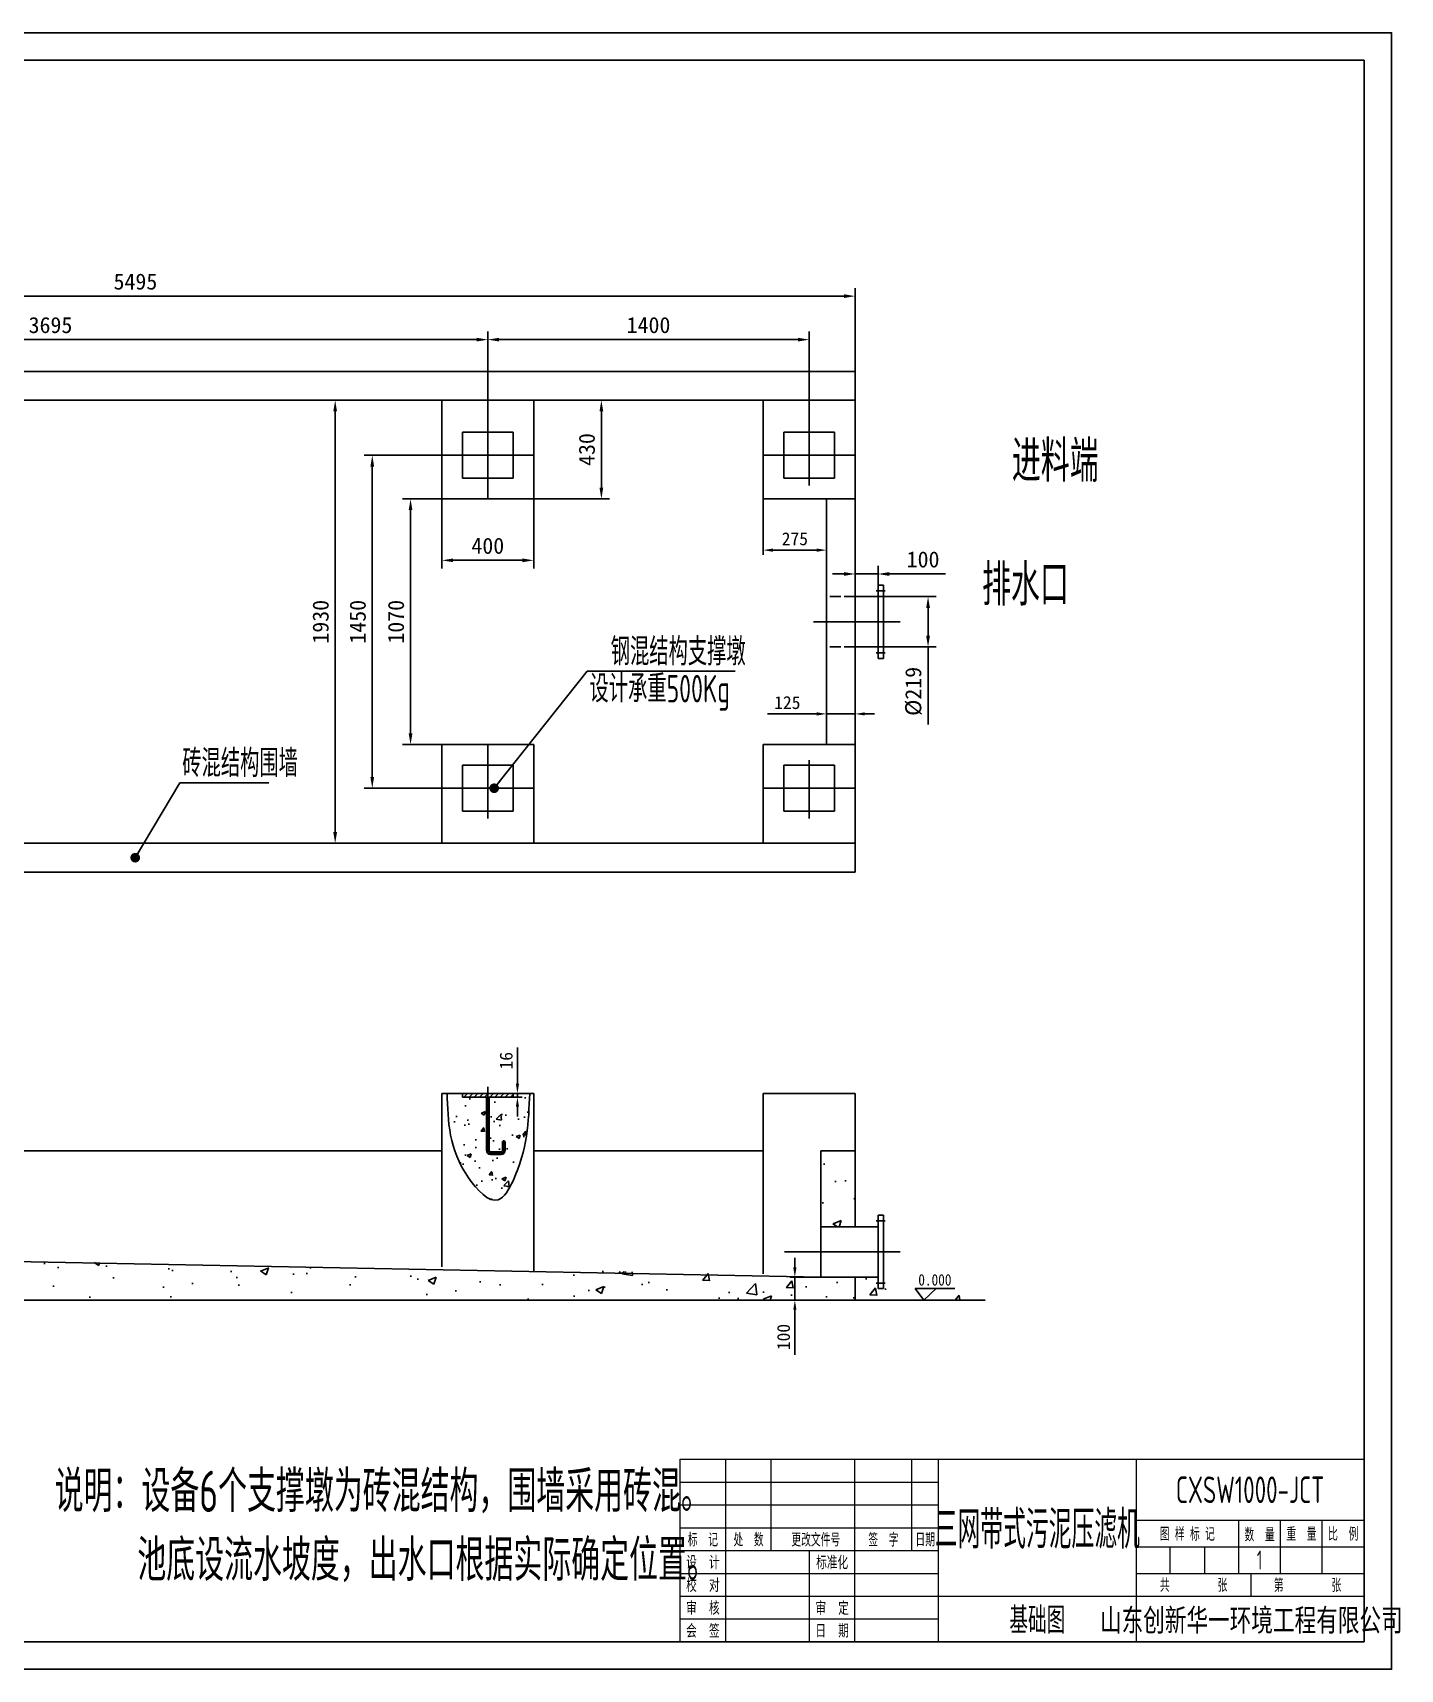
# Model space of a CAD drawing. Header units: millimetres. Extents: x 244582 to 493453, y 23908 to 57380.
# Drawn here: x 258507 to 264464, y 23908 to 31036 of the extents above; entities that cross this region are included whole.
import ezdxf
from ezdxf.enums import TextEntityAlignment as Align
from ezdxf.lldxf.tags import DXFTag

# ---------------------------------------------------------------- set-up
doc = ezdxf.new("R2010")
doc.units = ezdxf.units.MM
doc.linetypes.add('GEN3', pattern=[6.25, 4.75, -1.5])
for name, color, linetype in [('3', 6, 'GEN3'), ('3中心线层', 1, 'CENTER'), ('4', 3, 'Continuous'), ('6', 2, 'Continuous'), ('8', 1, 'Continuous'), ('RAHM2', 1, 'Continuous'), ('RAHM3', 2, 'Continuous'), ('RAHM5', 7, 'Continuous'), ('TILE1', 5, 'Continuous')]:
    doc.layers.add(name, color=color, linetype=linetype)
doc.styles.add('66', font='仿宋_GB2312', dxfattribs={"width": 0.85})
doc.styles.add('HZ', font='geniso', dxfattribs={"width": 0.7, "bigfont": 'hztxt'})
doc.styles.add('ROMANC', font='romanc', dxfattribs={"height": 4})
tags = doc.linetypes.add('CENTER', pattern=[2, 1.25, -0.25, 0.25, -0.25]).pattern_tags.tags
tags[10:11] = [DXFTag(74, 4), DXFTag(75, 0), DXFTag(340, '0'), DXFTag(46, 1.0), DXFTag(50, 0.0), DXFTag(44, 0.0), DXFTag(45, 0.0)]
tags[8:9] = [DXFTag(74, 4), DXFTag(75, 0), DXFTag(340, '0'), DXFTag(46, 1.0), DXFTag(50, 0.0), DXFTag(44, 0.0), DXFTag(45, 0.0)]
tags[6:7] = [DXFTag(74, 4), DXFTag(75, 0), DXFTag(340, '0'), DXFTag(46, 1.0), DXFTag(50, 0.0), DXFTag(44, 0.0), DXFTag(45, 0.0)]
tags[4:5] = [DXFTag(74, 4), DXFTag(75, 0), DXFTag(340, '0'), DXFTag(46, 1.0), DXFTag(50, 0.0), DXFTag(44, 0.0), DXFTag(45, 0.0)]
doc.dimstyles.new('GEN-ISO', dxfattribs={"dimscale": 7, "dimtxt": 8, "dimasz": 6, "dimexe": 3, "dimexo": 0, "dimgap": 3, "dimtad": 1, "dimdsep": 46, "dimtxsty": 'Standard', "dimcen": 0, "dimclrd": 256, "dimclre": 256, "dimclrt": 2, "dimadec": 0, "dimazin": 0, "dimtp": 0.1, "dimtm": 0.1, "dimtfac": 0.71, "dimtmove": 0, "dimatfit": 3, "dimfxl": 1, "dimtfill": 1, "dimtolj": 1, "dimtzin": 0, "dimarcsym": 0})
doc.dimstyles.new('GEN-ISO$7', dxfattribs={"dimscale": 7, "dimtxt": 8, "dimasz": 6, "dimexe": 3, "dimexo": 0, "dimgap": 3, "dimtad": 1, "dimdsep": 46, "dimtxsty": 'Standard', "dimcen": 0, "dimclrd": 256, "dimclre": 256, "dimclrt": 2, "dimadec": 0, "dimazin": 0, "dimtp": 0.1, "dimtm": 0.1, "dimtfac": 0.71, "dimtmove": 0, "dimatfit": 3, "dimldrblk": 'DOT', "dimfxl": 1, "dimtfill": 1, "dimtolj": 1, "dimtzin": 0, "dimarcsym": 0})

# ---------------------------------------------------------------- blocks, each defined once
blk = doc.blocks.new('GB-A3')
for p, q in [((85, 280), (85, 292)), ((25, 280), (85, 280)), ((25, 5), (0, 5))]:
    blk.add_line(p, q)
blk.add_lwpolyline([(25, 5), (25, 292), (415, 292), (415, 5)], close=True)
at = {"layer": 'RAHM2'}
for p, q in [((25, 286), (0, 286)), ((25, 274), (0, 274)), ((25, 166.5), (0, 166.5)), ((25, 154.5), (0, 154.5)), ((25, 142.5), (0, 142.5)), ((25, 130.5), (0, 130.5)), ((25, 53), (0, 53)), ((25, 41), (0, 41)), ((25, 29), (0, 29)), ((25, 17), (0, 17)), ((25, 11), (0, 11))]:
    blk.add_line(p, q, dxfattribs=at)
at = {"layer": 'RAHM3'}
for p, q in [((25, 292), (0, 292)), ((25, 280), (0, 280)), ((25, 268), (0, 268)), ((25, 172.5), (0, 172.5)), ((25, 160.5), (0, 160.5)), ((25, 148.5), (0, 148.5)), ((25, 136.5), (0, 136.5)), ((25, 124.5), (0, 124.5)), ((25, 59), (0, 59)), ((25, 47), (0, 47)), ((25, 35), (0, 35)), ((25, 23), (0, 23))]:
    blk.add_line(p, q, dxfattribs=at)
at = {"layer": 'TILE1'}
blk.add_line((0, 0), (0, 297), dxfattribs=at)
blk.add_lwpolyline([(0, 297), (420, 297), (420, 0), (0, 0)], dxfattribs=at)
at = {"layer": 'RAHM2', "style": 'HZ', "width": 0.7}
for s, p in [('软盘号', (12.5, 287)), ('会    签', (12.5, 173.5)), ('描    图', (12.5, 54)), ('描    校', (12.5, 42)), ('旧底图登记号', (12.5, 30)), ('底图登记号', (12.5, 18))]:
    blk.add_text(s, height=4, dxfattribs=at).set_placement(p, align=Align.CENTER)
at = {"layer": 'RAHM2', "style": 'ROMANC'}
blk.add_text('CAD', height=4, dxfattribs=at).set_placement((12.5, 275), align=Align.CENTER)
at = {"layer": 'RAHM5', "style": 'HZ', "width": 0.7}
blk.add_attdef('GEN-TITLE-NR{8.15}', text='', height=7, rotation=180, dxfattribs=at).set_placement((54.84, 285.73), align=Align.MIDDLE)
blk = doc.blocks.new('22222222222222')
at = {"lineweight": 18}
for p, q in [((137777, 5471), (137777, 6745)), ((137777, 6745), (142555, 6745)), ((138096, 6108), (138096, 6745)), ((138414, 6108), (138414, 6745)), ((138998, 6108), (138998, 6745)), ((139396, 6108), (139396, 6745)), ((139582, 5471), (139582, 6745)), ((140962, 6745), (140962, 5471)), ((142555, 6745), (142555, 5471)), ((137777, 6108), (139582, 6108)), ((138096, 5471), (138096, 6108)), ((138680, 5471), (138680, 6108)), ((138998, 5471), (138998, 6108)), ((137777, 5471), (142555, 5471))]:
    blk.add_line(p, q, dxfattribs=at)
at = {"layer": 'RAHM2', "lineweight": 18}
for p, q in [((137777, 6585), (139582, 6585)), ((137777, 6426), (139582, 6426)), ((140962, 6320), (142555, 6320)), ((141679, 5948), (141679, 6320)), ((141971, 5948), (141971, 6320)), ((142263, 5948), (142263, 6320)), ((137777, 6267), (139582, 6267)), ((140963, 6134), (142555, 6134)), ((141201, 5948), (141201, 6134)), ((141440, 6134), (141440, 5948)), ((141971, 5949), (141971, 6134)), ((137777, 5948), (139582, 5948)), ((140962, 5948), (142555, 5948)), ((141766, 5791), (141766, 5948)), ((137777, 5789), (140962, 5789)), ((140962, 5789), (142555, 5789)), ((137777, 5630), (139582, 5630))]:
    blk.add_line(p, q, dxfattribs=at)
at = {"layer": 'RAHM2', "lineweight": 18, "style": 'HZ'}
for s, width, p in [('标  记', 0.7, (137936, 6187)), ('处  数', 0.7, (138255, 6187)), (' 更改文件号', 0.7, (138706, 6187)), ('签  字', 0.7, (139197, 6187)), ('日期', 0.7, (139489, 6187)), ('图 样 标 记', 0.7, (141320, 6227)), ('数  量', 0.7, (141825, 6222)), ('重  量', 0.7, (142117, 6227)), ('比  例', 0.7, (142409, 6227)), ('设  计', 0.8, (137936, 6028)), ('标准化', 0.8, (138839, 6028)), ('校  对', 0.8, (137936, 5869)), ('共         张', 0.7, (141364, 5869)), ('第         张', 0.7, (142160, 5869)), ('审  核', 0.8, (137936, 5710)), ('审  定', 0.8, (138839, 5709)), ('会  签', 0.8, (137936, 5550)), ('日  期', 0.8, (138839, 5550))]:
    blk.add_text(s, height=92.9, dxfattribs=dict(at, width=width)).set_placement(p, align=Align.MIDDLE)
at = {"layer": 'RAHM2', "color": 2, "lineweight": 18, "style": 'HZ'}
for tag, width, p in [('SL{3.6}', 0.65, (141825, 6041)), ('GEN-TITLE-SCA{3.6}', 0.8, (142409, 6041)), ('WEIGHT{3.6}', 0.65, (142117, 6041)), ('GJZ{2}', 0.65, (141366, 5858)), ('DJZ{2}', 0.65, (142163, 5858))]:
    blk.add_attdef(tag, text='', height=133, dxfattribs=dict(at, width=width)).set_placement(p, align=Align.MIDDLE)
at = {"layer": 'RAHM5', "color": 7, "lineweight": 18, "style": 'HZ', "width": 0.85}
blk.add_text('山东创新华一环境工程有限公司', height=177.73, dxfattribs=at).set_placement((141767, 5625), align=Align.MIDDLE)
at = {"layer": 'RAHM5', "lineweight": 18, "style": 'HZ', "width": 0.7}
for tag, height, p in [('GEN-TITLE-NR{7.2}', 186, (141758, 6532)), ('GEN-TITLE-DES1{5}', 265, (140272, 6267)), ('GEN-TITLE-MAT1{6}', 186, (140272, 5630))]:
    blk.add_attdef(tag, text='', height=height, dxfattribs=at).set_placement(p, align=Align.MIDDLE)
blk = doc.blocks.new('*D1518')
at = {"layer": '4', "lineweight": -2}
for p, q in [((260489.8, 29317.6), (260489.8, 29734.3)), ((261889.8, 29293.7), (261889.8, 29734.3)), ((260538.8, 29699.3), (261840.8, 29699.3))]:
    blk.add_line(p, q, dxfattribs=at)
at = {"layer": '4'}
for points in [[(260538.8, 29707.5), (260538.8, 29691.2), (260489.8, 29699.3)], [(261840.8, 29707.5), (261840.8, 29691.2), (261889.8, 29699.3)]]:
    blk.add_solid(points, dxfattribs=at)
at = {"layer": 'Defpoints', "color": 0}
for p in [(261889.8, 29699.3), (260489.8, 29317.6), (261889.8, 29293.7)]:
    blk.add_point(p, dxfattribs=at)
at = {"layer": '4', "color": 2, "insert": (261189.8, 29762.3), "char_height": 70, "attachment_point": 5, "bg_fill": 3, "box_fill_scale": 1.1, "bg_fill_color": 256, "bg_fill_true_color": 13158600, "bg_fill_transparency": 0}
blk.add_mtext('\\A1;1400', dxfattribs=at)
blk = doc.blocks.new('*D1519')
at = {"layer": '4', "lineweight": -2}
for p, q in [((256594.8, 29560.6), (256594.8, 29923.7)), ((262040.8, 29888.7), (256643.8, 29888.7)), ((262089.8, 29560.6), (262089.8, 29923.7))]:
    blk.add_line(p, q, dxfattribs=at)
at = {"layer": '4'}
for points in [[(256643.8, 29896.8), (256643.8, 29880.5), (256594.8, 29888.7)], [(262040.8, 29896.8), (262040.8, 29880.5), (262089.8, 29888.7)]]:
    blk.add_solid(points, dxfattribs=at)
at = {"layer": 'Defpoints', "color": 0}
for p in [(256594.8, 29888.7), (256594.8, 29560.6), (262089.8, 29560.6)]:
    blk.add_point(p, dxfattribs=at)
at = {"layer": '4', "color": 2, "insert": (258954.8, 29951.7), "char_height": 70, "attachment_point": 5, "bg_fill": 3, "box_fill_scale": 1.1, "bg_fill_color": 256, "bg_fill_true_color": 13158600, "bg_fill_transparency": 3341752}
blk.add_mtext('\\A1;5495', dxfattribs=at)
blk = doc.blocks.new('*D1522')
at = {"layer": '4', "lineweight": -2}
for p, q in [((256794.8, 29317.6), (256794.8, 29734.3)), ((260489.8, 29399.1), (260489.8, 29734.3)), ((256843.8, 29699.3), (260440.8, 29699.3))]:
    blk.add_line(p, q, dxfattribs=at)
at = {"layer": '4'}
for points in [[(256843.8, 29707.5), (256843.8, 29691.2), (256794.8, 29699.3)], [(260440.8, 29707.5), (260440.8, 29691.2), (260489.8, 29699.3)]]:
    blk.add_solid(points, dxfattribs=at)
at = {"layer": 'Defpoints', "color": 0}
for p in [(260489.8, 29699.3), (260489.8, 29399.1), (256794.8, 29317.6)]:
    blk.add_point(p, dxfattribs=at)
at = {"layer": '4', "color": 2, "insert": (258584.8, 29762.3), "char_height": 70, "attachment_point": 5, "bg_fill": 3, "box_fill_scale": 1.1, "bg_fill_color": 256, "bg_fill_true_color": 13158600, "bg_fill_transparency": 3339172}
blk.add_mtext('\\A1;3695', dxfattribs=at)
blk = doc.blocks.new('*D1523')
at = {"layer": '4', "lineweight": -2}
for p, q in [((262189.8, 28580.1), (262442.5, 28580.1)), ((262407.5, 28531.1), (262407.5, 28410.1)), ((262189.8, 28361.1), (262442.5, 28361.1)), ((262407.5, 28361.1), (262407.5, 28022.7))]:
    blk.add_line(p, q, dxfattribs=at)
at = {"layer": '4'}
for points in [[(262399.3, 28531.1), (262415.7, 28531.1), (262407.5, 28580.1)], [(262399.3, 28410.1), (262415.7, 28410.1), (262407.5, 28361.1)]]:
    blk.add_solid(points, dxfattribs=at)
at = {"layer": 'Defpoints', "color": 0}
for p in [(262189.8, 28580.1), (262189.8, 28361.1), (262407.5, 28361.1)]:
    blk.add_point(p, dxfattribs=at)
at = {"layer": '4', "color": 2, "insert": (262344.5, 28167.4), "char_height": 70, "attachment_point": 5, "rotation": 90, "bg_fill": 3, "box_fill_scale": 1.1, "bg_fill_color": 256, "bg_fill_true_color": 13158600, "bg_fill_transparency": 2563336}
blk.add_mtext('\\A1;%%C219', dxfattribs=at)
blk = doc.blocks.new('*D1524')
at = {"layer": '4', "lineweight": -2}
for p, q in [((262040.8, 28678.6), (261991.8, 28678.6)), ((262089.8, 28564.4), (262089.8, 28713.6)), ((262089.8, 28678.6), (262189.8, 28678.6)), ((262189.8, 28564.4), (262189.8, 28713.6)), ((262238.8, 28678.6), (262483.8, 28678.6))]:
    blk.add_line(p, q, dxfattribs=at)
at = {"layer": '4'}
for points in [[(262040.8, 28686.8), (262040.8, 28670.4), (262089.8, 28678.6)], [(262238.8, 28686.8), (262238.8, 28670.4), (262189.8, 28678.6)]]:
    blk.add_solid(points, dxfattribs=at)
at = {"layer": 'Defpoints', "color": 0}
for p in [(262189.8, 28678.6), (262089.8, 28564.4), (262189.8, 28564.4)]:
    blk.add_point(p, dxfattribs=at)
at = {"layer": '4', "color": 2, "insert": (262385.8, 28741.6), "char_height": 70, "attachment_point": 5, "bg_fill": 3, "box_fill_scale": 1.1, "bg_fill_color": 256, "bg_fill_true_color": 13158600, "bg_fill_transparency": 2563336}
blk.add_mtext('\\A1;100', dxfattribs=at)
blk = doc.blocks.new('*D1529')
at = {"layer": '4', "lineweight": -2}
for p, q in [((260618.8, 26458.4), (260618.8, 26617.1)), ((260589.1, 26416.4), (260639.8, 26416.4)), ((260589.1, 26400.4), (260639.8, 26400.4)), ((260618.8, 26400.4), (260618.8, 26416.4)), ((260618.8, 26358.4), (260618.8, 26316.4))]:
    blk.add_line(p, q, dxfattribs=at)
at = {"layer": '4'}
for points in [[(260611.8, 26458.4), (260625.8, 26458.4), (260618.8, 26416.4)], [(260611.8, 26358.4), (260625.8, 26358.4), (260618.8, 26400.4)]]:
    blk.add_solid(points, dxfattribs=at)
at = {"layer": 'Defpoints', "color": 0}
for p in [(260589.1, 26416.4), (260589.1, 26400.4), (260618.8, 26416.4)]:
    blk.add_point(p, dxfattribs=at)
at = {"layer": '4', "color": 2, "insert": (260569.8, 26558.8), "char_height": 56, "attachment_point": 5, "rotation": 90, "bg_fill": 3, "box_fill_scale": 1.1, "bg_fill_color": 256, "bg_fill_true_color": 13158600, "bg_fill_transparency": 0}
blk.add_mtext('\\A1;16', dxfattribs=at)
blk = doc.blocks.new('*D1520')
at = {"layer": '4', "lineweight": -2}
for p, q in [((261827.3, 25658.4), (261827.3, 25700.4)), ((261939.8, 25616.4), (261806.3, 25616.4)), ((261827.3, 25616.4), (261827.3, 25516.4)), ((261869.4, 25516.4), (261806.3, 25516.4)), ((261827.3, 25474.4), (261827.3, 25278.4))]:
    blk.add_line(p, q, dxfattribs=at)
at = {"layer": '4'}
for points in [[(261820.3, 25658.4), (261834.3, 25658.4), (261827.3, 25616.4)], [(261820.3, 25474.4), (261834.3, 25474.4), (261827.3, 25516.4)]]:
    blk.add_solid(points, dxfattribs=at)
at = {"layer": 'Defpoints', "color": 0}
for p in [(261939.8, 25616.4), (261827.3, 25516.4), (261869.4, 25516.4)]:
    blk.add_point(p, dxfattribs=at)
at = {"layer": '4', "color": 2, "insert": (261778.3, 25355.4), "char_height": 56, "attachment_point": 5, "rotation": 90, "bg_fill": 3, "box_fill_scale": 1.1, "bg_fill_color": 256, "bg_fill_true_color": 13158600, "bg_fill_transparency": 12007548}
blk.add_mtext('\\A1;100', dxfattribs=at)
blk = doc.blocks.new('_Dot')
at = {"color": 0, "linetype": 'ByBlock', "lineweight": -2}
blk.add_line((-0.5, 0), (-1, 0), dxfattribs=at)
at = {"color": 0, "linetype": 'ByBlock', "const_width": 0.5}
blk.add_lwpolyline([(-0.25, 0, 1), (0.25, 0, 1)], format="xyb", close=True, dxfattribs=at)
blk = doc.blocks.new('*D1533')
at = {"layer": '4', "lineweight": -2}
for p, q in [((260345.1, 29195.6), (259951.5, 29195.6)), ((259986.5, 27794.6), (259986.5, 29146.6)), ((260345.1, 27745.6), (259951.5, 27745.6))]:
    blk.add_line(p, q, dxfattribs=at)
at = {"layer": '4'}
for points in [[(259978.3, 29146.6), (259994.6, 29146.6), (259986.5, 29195.6)], [(259978.3, 27794.6), (259994.6, 27794.6), (259986.5, 27745.6)]]:
    blk.add_solid(points, dxfattribs=at)
at = {"layer": 'Defpoints', "color": 0}
for p in [(259986.5, 29195.6), (260345.1, 29195.6), (260345.1, 27745.6)]:
    blk.add_point(p, dxfattribs=at)
at = {"layer": '4', "color": 2, "insert": (259923.5, 28470.6), "char_height": 70, "attachment_point": 5, "rotation": 90, "bg_fill": 3, "box_fill_scale": 1.1, "bg_fill_color": 256, "bg_fill_true_color": 13158600, "bg_fill_transparency": 4980825}
blk.add_mtext('\\A1;1450', dxfattribs=at)
blk = doc.blocks.new('*D1538')
at = {"layer": '4', "lineweight": -2}
for p, q in [((260289.8, 29005.6), (260289.8, 28703.1)), ((260689.8, 29005.6), (260689.8, 28703.1)), ((260338.8, 28738.1), (260640.8, 28738.1))]:
    blk.add_line(p, q, dxfattribs=at)
at = {"layer": '4'}
for points in [[(260338.8, 28746.2), (260338.8, 28729.9), (260289.8, 28738.1)], [(260640.8, 28746.2), (260640.8, 28729.9), (260689.8, 28738.1)]]:
    blk.add_solid(points, dxfattribs=at)
at = {"layer": 'Defpoints', "color": 0}
for p in [(260289.8, 29005.6), (260689.8, 29005.6), (260689.8, 28738.1)]:
    blk.add_point(p, dxfattribs=at)
at = {"layer": '4', "color": 2, "insert": (260489.8, 28801.1), "char_height": 70, "attachment_point": 5, "bg_fill": 3, "box_fill_scale": 1.1, "bg_fill_color": 256, "bg_fill_true_color": 13158600, "bg_fill_transparency": 2562304}
blk.add_mtext('\\A1;400', dxfattribs=at)
blk = doc.blocks.new('*D1539')
at = {"layer": '4', "lineweight": -2}
for p, q in [((260836, 29435.6), (261019.5, 29435.6)), ((260984.5, 29054.6), (260984.5, 29386.6)), ((260689.8, 29005.6), (261019.5, 29005.6))]:
    blk.add_line(p, q, dxfattribs=at)
at = {"layer": '4'}
for points in [[(260976.3, 29386.6), (260992.6, 29386.6), (260984.5, 29435.6)], [(260976.3, 29054.6), (260992.6, 29054.6), (260984.5, 29005.6)]]:
    blk.add_solid(points, dxfattribs=at)
at = {"layer": 'Defpoints', "color": 0}
for p in [(260836, 29435.6), (260984.5, 29435.6), (260689.8, 29005.6)]:
    blk.add_point(p, dxfattribs=at)
at = {"layer": '4', "color": 2, "insert": (260921.5, 29220.6), "char_height": 70, "attachment_point": 5, "rotation": 90, "bg_fill": 3, "box_fill_scale": 1.1, "bg_fill_color": 256, "bg_fill_true_color": 13158600, "bg_fill_transparency": 2569544}
blk.add_mtext('\\A1;430', dxfattribs=at)
blk = doc.blocks.new('*D1540')
at = {"layer": '4', "lineweight": -2}
for p, q in [((261689.8, 29005.6), (261689.8, 28761.5)), ((261964.8, 28871.8), (261964.8, 28761.5)), ((261922.8, 28782.5), (261731.8, 28782.5))]:
    blk.add_line(p, q, dxfattribs=at)
at = {"layer": '4'}
for points in [[(261731.8, 28789.5), (261731.8, 28775.5), (261689.8, 28782.5)], [(261922.8, 28789.5), (261922.8, 28775.5), (261964.8, 28782.5)]]:
    blk.add_solid(points, dxfattribs=at)
at = {"layer": 'Defpoints', "color": 0}
for p in [(261689.8, 29005.6), (261964.8, 28871.8), (261689.8, 28782.5)]:
    blk.add_point(p, dxfattribs=at)
at = {"layer": '4', "color": 2, "insert": (261827.3, 28831.5), "char_height": 56, "attachment_point": 5, "bg_fill": 3, "box_fill_scale": 1.1, "bg_fill_color": 256, "bg_fill_true_color": 13158600, "bg_fill_transparency": 6506444}
blk.add_mtext('\\A1;275', dxfattribs=at)
blk = doc.blocks.new('*D1541')
at = {"layer": '4', "lineweight": -2}
for p, q in [((261964.8, 28058.3), (261964.8, 28090.2)), ((262089.8, 28058.3), (262089.8, 28090.2)), ((261922.8, 28069.2), (261708.1, 28069.2)), ((262089.8, 28069.2), (261964.8, 28069.2)), ((262131.8, 28069.2), (262173.8, 28069.2))]:
    blk.add_line(p, q, dxfattribs=at)
at = {"layer": '4'}
for points in [[(261922.8, 28076.2), (261922.8, 28062.2), (261964.8, 28069.2)], [(262131.8, 28076.2), (262131.8, 28062.2), (262089.8, 28069.2)]]:
    blk.add_solid(points, dxfattribs=at)
at = {"layer": 'Defpoints', "color": 0}
for p in [(261964.8, 28069.2), (261964.8, 28058.3), (262089.8, 28058.3)]:
    blk.add_point(p, dxfattribs=at)
at = {"layer": '4', "color": 2, "insert": (261794.5, 28118.2), "char_height": 56, "attachment_point": 5, "bg_fill": 3, "box_fill_scale": 1.1, "bg_fill_color": 256, "bg_fill_true_color": 13158600, "bg_fill_transparency": 6511964}
blk.add_mtext('\\A1;125', dxfattribs=at)
blk = doc.blocks.new('*D1542')
at = {"layer": '4', "lineweight": -2}
for p, q in [((260289.8, 29005.6), (260118.2, 29005.6)), ((260153.2, 28956.6), (260153.2, 27984.6)), ((260289.8, 27935.6), (260118.2, 27935.6))]:
    blk.add_line(p, q, dxfattribs=at)
at = {"layer": '4'}
for points in [[(260145.1, 28956.6), (260161.4, 28956.6), (260153.2, 29005.6)], [(260145.1, 27984.6), (260161.4, 27984.6), (260153.2, 27935.6)]]:
    blk.add_solid(points, dxfattribs=at)
at = {"layer": 'Defpoints', "color": 0}
for p in [(260289.8, 29005.6), (260153.2, 27935.6), (260289.8, 27935.6)]:
    blk.add_point(p, dxfattribs=at)
at = {"layer": '4', "color": 2, "insert": (260090.2, 28470.6), "char_height": 70, "attachment_point": 5, "rotation": 90, "bg_fill": 3, "box_fill_scale": 1.1, "bg_fill_color": 256, "bg_fill_true_color": 13158600, "bg_fill_transparency": 3341236}
blk.add_mtext('\\A1;1070', dxfattribs=at)
blk = doc.blocks.new('*D1543')
at = {"layer": '4', "lineweight": -2}
for p, q in [((259933.2, 29435.6), (259789.9, 29435.6)), ((259824.9, 29386.6), (259824.9, 27554.6)), ((259933.2, 27505.6), (259789.9, 27505.6))]:
    blk.add_line(p, q, dxfattribs=at)
at = {"layer": '4'}
for points in [[(259816.7, 29386.6), (259833, 29386.6), (259824.9, 29435.6)], [(259816.7, 27554.6), (259833, 27554.6), (259824.9, 27505.6)]]:
    blk.add_solid(points, dxfattribs=at)
at = {"layer": 'Defpoints', "color": 0}
for p in [(259933.2, 29435.6), (259824.9, 27505.6), (259933.2, 27505.6)]:
    blk.add_point(p, dxfattribs=at)
at = {"layer": '4', "color": 2, "insert": (259761.9, 28470.6), "char_height": 70, "attachment_point": 5, "rotation": 90, "bg_fill": 3, "box_fill_scale": 1.1, "bg_fill_color": 256, "bg_fill_true_color": 13158600, "bg_fill_transparency": 3340720}
blk.add_mtext('\\A1;1930', dxfattribs=at)

msp = doc.modelspace()

# ---------------------------------------------------------------- hatches: boundary and pattern name
at = {"layer": '8'}
h = msp.add_hatch(dxfattribs=at)
h.set_pattern_fill('AR-CONC', color=256, style=0)
h.set_pattern_definition([(50, (125271.44, 19658.61), (182.18467, -15.93909), [19.05, -209.55]), (355, (125271.44, 19658.61), (-35.24283, 191.05664), [15.24, -167.64]), (100.451, (125286.62, 19657.29), (146.9425, 175.11669), [16.19, -178.09]), (46.1842, (125271.44, 19709.41), (271.07904, -42.04233), [28.575, -314.325]), (96.6356, (125294.03, 19705.9), (237.40423, 247.42556), [24.285, -267.135]), (351.184, (125271.44, 19709.4), (237.4046, 247.4251), [22.86, -251.46]), (21, (125296.84, 19696.71), (151.61488, -102.26552), [19.05, -209.55]), (326, (125296.84, 19696.71), (61.80203, 184.18797), [15.24, -167.64]), (71.4514, (125309.48, 19688.2), (213.4165, 81.92286), [16.19, -178.09]), (37.5, (125271.44, 19658.613), (3.088603, 84.55504), [0, -165.608, 0, -170.18, 0, -168.275]), (7.5, (125271.44, 19658.61), (66.81966, 100.180575), [0, -97.028, 0, -161.798, 0, -64.135]), (327.5, (125214.8, 19658.61), (135.590595, -5.728744), [0, -63.5, 0, -198.12, 0, -262.89]), (317.5, (125189.4, 19658.61), (148.12918, 25.42649), [0, -82.55, 0, -131.572, 0, -186.69])])
edge = h.paths.add_edge_path()
edge.add_line((260483.792, 26400.429), (260379.792, 26400.429))
edge.add_line((260379.792, 26400.429), (260379.792, 26416.429))
edge.add_line((260379.792, 26416.429), (260312.846, 26416.429))
edge.add_spline(control_points=[(260312.846, 26416.429), (260315.847, 26295.89), (260320.115, 26124.486), (260528.391, 25904.305), (260661.502, 26137.707), (260667.504, 26293.778), (260672.221, 26416.429)], knot_values=[0, 0, 0, 0, 379.51854296, 539.66529684, 645.17046618, 1032.36720369, 1032.36720369, 1032.36720369, 1032.36720369], degree=3, periodic=0)
edge.add_line((260672.221, 26416.429), (260599.792, 26416.429))
edge.add_line((260599.792, 26416.429), (260599.792, 26400.429))
edge.add_line((260599.792, 26400.429), (260495.792, 26400.429))
edge.add_line((260495.792, 26400.429), (260495.792, 26168.429))
edge.add_arc((260501.792, 26168.429), 6, 180, 270)
edge.add_line((260501.792, 26162.429), (260547.792, 26162.429))
edge.add_arc((260547.792, 26168.429), 6, 270, 360)
edge.add_line((260553.792, 26168.429), (260553.792, 26206.429))
edge.add_line((260553.792, 26206.429), (260565.792, 26206.429))
edge.add_line((260565.792, 26206.429), (260565.792, 26168.429))
edge.add_arc((260547.792, 26168.429), 18, -90, 0, ccw=False)
edge.add_line((260547.792, 26150.429), (260501.792, 26150.429))
edge.add_arc((260501.792, 26168.429), 18, 180, 270, ccw=False)
edge.add_line((260483.792, 26168.429), (260483.792, 26400.429))
h = msp.add_hatch(dxfattribs=at)
h.set_pattern_fill('ANSI31', color=256, scale=5, style=0)
h.set_pattern_definition([(45, (125271.442, 19658.613), (-11.2253202, 11.2253202), [])])
h.paths.add_polyline_path([(260489.792, 26416.429), (260379.792, 26416.429), (260379.792, 26400.429), (260489.792, 26400.429)])
h.paths.add_polyline_path([(260599.792, 26416.429), (260489.792, 26416.429), (260489.792, 26400.429), (260599.792, 26400.429)])
h = msp.add_hatch(dxfattribs=at)
h.set_pattern_fill('AR-CONC', color=256, scale=2, style=0)
h.set_pattern_definition([(50, (123072.32, 26381.1), (364.36934, -31.8782), [38.1, -419.1]), (355, (123072.3, 26381.1), (-70.4857, 382.1133), [30.48, -335.28]), (100.451, (123102.68, 26378.43), (293.885, 350.2334), [32.38, -356.18]), (46.1842, (123072.3, 26482.7), (542.1581, -84.0847), [57.15, -628.65]), (96.6356, (123117.5, 26475.7), (474.8085, 494.8511), [48.57, -534.27]), (351.184, (123072.3, 26482.7), (474.8092, 494.8502), [45.72, -502.92]), (21, (123123.12, 26457.3), (303.22976, -204.53104), [38.1, -419.1]), (326, (123123.1, 26457.3), (123.6041, 368.3759), [30.48, -335.28]), (71.4514, (123148.4, 26440.25), (426.833, 163.8457), [32.38, -356.18]), (37.5, (123072.32, 26381.09), (6.17721, 169.11008), [0, -331.216, 0, -340.36, 0, -336.55]), (7.5, (123072.32, 26381.09), (133.63933, 200.36115), [0, -194.056, 0, -323.596, 0, -128.27]), (327.5, (122959.03, 26381.09), (271.18119, -11.45749), [0, -127, 0, -396.24, 0, -525.78]), (317.5, (122908.23, 26381.1), (296.25836, 50.853), [0, -165.1, 0, -263.144, 0, -373.38])])
h.paths.add_polyline_path([(262089.792, 26166.429), (261939.792, 26166.429), (261939.792, 25835.429), (262089.792, 25835.429)])
h = msp.add_hatch(dxfattribs=at)
h.set_pattern_fill('AR-CONC', color=256, scale=2, style=0)
h.set_pattern_definition([(50, (123622.32, 26381.1), (364.36934, -31.8782), [38.1, -419.1]), (355, (123622.3, 26381.1), (-70.4857, 382.1133), [30.48, -335.28]), (100.451, (123652.68, 26378.43), (293.885, 350.2334), [32.38, -356.18]), (46.1842, (123622.3, 26482.7), (542.1581, -84.0847), [57.15, -628.65]), (96.6356, (123667.5, 26475.7), (474.8085, 494.8511), [48.57, -534.27]), (351.184, (123622.3, 26482.7), (474.8092, 494.8502), [45.72, -502.92]), (21, (123673.12, 26457.3), (303.22976, -204.53104), [38.1, -419.1]), (326, (123673.1, 26457.3), (123.6041, 368.3759), [30.48, -335.28]), (71.4514, (123698.4, 26440.25), (426.833, 163.8457), [32.38, -356.18]), (37.5, (123622.32, 26381.09), (6.17721, 169.11008), [0, -331.216, 0, -340.36, 0, -336.55]), (7.5, (123622.32, 26381.09), (133.63933, 200.36115), [0, -194.056, 0, -323.596, 0, -128.27]), (327.5, (123509.03, 26381.09), (271.18119, -11.45749), [0, -127, 0, -396.24, 0, -525.78]), (317.5, (123458.23, 26381.1), (296.25836, 50.853), [0, -165.1, 0, -263.144, 0, -373.38])])
h.paths.add_polyline_path([(262639.792, 25516.429), (262639.792, 25616.429), (262489.792, 25616.429), (256604.792, 25716.429), (256479.792, 25716.429), (256479.792, 25516.429)])

# ---------------------------------------------------------------- linework, layer by layer
for p, q in [((256594.792, 29560.577), (262089.792, 29560.577)), ((262089.792, 29560.577), (262089.792, 29005.577)), ((256994.792, 29435.577), (260689.792, 29435.577)), ((260289.792, 29435.577), (260289.792, 29005.577)), ((260689.792, 29435.577), (262089.792, 29435.577)), ((261689.792, 29435.577), (261689.792, 29005.577)), ((262089.792, 29405.577), (262089.792, 27535.577)), ((261999.792, 29295.577), (261999.792, 29095.577)), ((262089.792, 29280.577), (262089.792, 29280.577)), ((260379.792, 29095.577), (260599.792, 29095.577)), ((261779.792, 29095.577), (261999.792, 29095.577)), ((260289.792, 29005.577), (260689.792, 29005.577)), ((261689.792, 29005.577), (262089.792, 29005.577)), ((261964.792, 29005.577), (261964.792, 27935.577)), ((262189.792, 28630.077), (262189.792, 28311.077)), ((262189.792, 28630.077), (262213.792, 28630.077)), ((262213.792, 28630.077), (262213.792, 28311.077)), ((262089.792, 28580.077), (262189.792, 28580.077)), ((262089.792, 28361.077), (262189.792, 28361.077)), ((262189.792, 28311.077), (262213.792, 28311.077)), ((260689.792, 27505.577), (260689.792, 27935.577)), ((261689.792, 27505.577), (261689.792, 27935.577)), ((261689.792, 27935.577), (262089.792, 27935.577)), ((262089.792, 27380.577), (262089.792, 27935.577)), ((260599.792, 27845.577), (260599.792, 27645.577)), ((261779.792, 27845.577), (261999.792, 27845.577)), ((261779.792, 27845.577), (261779.792, 27645.577)), ((261999.792, 27845.577), (261999.792, 27645.577)), ((262089.792, 27660.577), (262089.792, 27660.577)), ((260379.792, 27645.577), (260599.792, 27645.577)), ((260379.792, 27645.577), (260599.792, 27645.577)), ((261779.792, 27645.577), (261999.792, 27645.577)), ((256994.792, 27505.577), (260689.792, 27505.577)), ((260689.792, 27505.577), (262089.792, 27505.577)), ((256594.792, 27380.577), (262089.792, 27380.577)), ((260289.792, 26416.429), (260689.792, 26416.429)), ((260289.792, 26416.429), (260289.792, 25660.806)), ((260379.792, 26416.429), (260379.792, 26400.429)), ((260379.792, 26400.429), (260599.792, 26400.429)), ((260483.792, 26400.429), (260483.792, 26168.429)), ((260495.792, 26400.429), (260495.792, 26168.429)), ((260599.792, 26416.429), (260599.792, 26400.429)), ((260689.792, 26416.429), (260689.792, 25640.375)), ((261689.792, 26416.429), (262089.792, 26416.429)), ((261689.792, 26416.429), (261689.792, 25631.372)), ((262089.792, 26416.429), (262089.792, 25835.429)), ((256994.792, 26166.429), (260289.792, 26166.429)), ((260483.792, 26168.429), (260495.792, 26168.429)), ((260501.792, 26162.429), (260547.792, 26162.429)), ((260501.792, 26162.429), (260501.792, 26150.429)), ((260547.792, 26162.429), (260547.792, 26150.429)), ((260553.792, 26206.429), (260565.792, 26206.429)), ((260553.792, 26206.429), (260553.792, 26168.429)), ((260553.792, 26168.429), (260565.792, 26168.429)), ((260565.792, 26206.429), (260565.792, 26168.429)), ((260689.792, 26166.429), (261689.792, 26166.429)), ((261939.792, 26166.429), (261939.792, 25616.429)), ((261939.792, 26166.429), (262089.792, 26166.429)), ((262089.792, 26166.429), (262089.792, 26166.429)), ((262089.792, 26166.429), (262089.792, 25835.429)), ((260501.792, 26150.429), (260547.792, 26150.429)), ((262189.792, 25885.429), (262189.792, 25566.429)), ((262189.792, 25885.429), (262213.792, 25885.429)), ((262213.792, 25885.429), (262213.792, 25566.429)), ((261939.792, 25835.429), (262189.792, 25835.429)), ((261939.792, 25616.429), (256719.792, 25716.429)), ((261939.792, 25616.429), (262189.792, 25616.429)), ((262089.792, 25616.429), (262089.792, 25516.429)), ((255950.445, 25516.429), (262656.919, 25516.429)), ((262189.792, 25566.429), (262213.792, 25566.429))]:
    msp.add_line(p, q)
for centre, radius, start, end in [((260501.792, 26168.429), 18, 180, 270), ((260501.792, 26168.429), 6, 180, 270), ((260547.792, 26168.429), 6, 270, 0), ((260547.792, 26168.429), 18, 270, 0)]:
    msp.add_arc(centre, radius, start, end)
at = {"layer": '3', "ltscale": 10}
for p, q in [((262089.792, 28580.077), (261964.792, 28580.077)), ((262089.792, 28361.077), (261964.792, 28361.077))]:
    msp.add_line(p, q, dxfattribs=at)
at = {"layer": '3中心线层', "ltscale": 200}
for p, q in [((260489.792, 29293.728), (260489.792, 29005.577)), ((261889.792, 29278.125), (261889.792, 29096.655)), ((260289.792, 29195.577), (260689.792, 29195.577)), ((260345.085, 29195.577), (260689.792, 29195.577)), ((261689.792, 29195.577), (261976.517, 29195.577)), ((261745.085, 29195.577), (262089.792, 29195.577)), ((262181.476, 28605.782), (262220.871, 28605.782)), ((261908.651, 28470.577), (262285.371, 28470.577)), ((262181.476, 28335.372), (262220.871, 28335.372)), ((260489.792, 27647.426), (260489.792, 27935.577)), ((260489.792, 27623.56), (260489.792, 27877.798)), ((260489.792, 27867.594), (260489.792, 27613.355)), ((261889.792, 27867.594), (261889.792, 27613.355)), ((261889.792, 27822.101), (261889.792, 27659.055)), ((261689.792, 27745.577), (261979.028, 27745.577)), ((261745.085, 27745.577), (262089.792, 27745.577)), ((260489.792, 26444.536), (260489.792, 26168.429)), ((260559.792, 26212.303), (260559.792, 26168.429)), ((260501.792, 26156.429), (260547.792, 26156.429)), ((262181.476, 25861.134), (262220.871, 25861.134)), ((261782.111, 25725.929), (262285.371, 25725.929)), ((262181.476, 25590.724), (262220.871, 25590.724))]:
    msp.add_line(p, q, dxfattribs=at)
for centre, start, end in [((260501.792, 26168.429), 180, 270), ((260547.792, 26168.429), 270, 0)]:
    msp.add_arc(centre, 12, start, end, dxfattribs=at)
at = {"layer": '4'}
for p, q in [((262350.966, 25567.234), (262389.724, 25516.429)), ((262350.966, 25567.234), (262523.946, 25567.234)), ((262389.724, 25516.429), (262442.996, 25567.234))]:
    msp.add_line(p, q, dxfattribs=at)
for points in [[(262517.523, 29019.12, 0, 75, 0), (262727.876, 29019.12, 0, 0, 0), (263089.411, 29019.12, 0, 0, 0)], [(263145.904, 28488.36, 0, 75, 0), (262935.551, 28488.36, 0, 0, 0), (262574.016, 28488.36, 0, 0, 0)]]:
    msp.add_lwpolyline(points, format="xyseb", dxfattribs=at)
at = {"layer": 'TILE1'}
msp.add_spline([(260312.846, 26416.429), (260405.899, 26048.495), (260534.548, 25953.12), (260599.736, 26036.078), (260672.221, 26416.429)], degree=3, dxfattribs=at)

# ---------------------------------------------------------------- block references
at = {"xscale": 23.9982416126004, "yscale": 23.99824161275683, "zscale": 23.99824161275905}
msp.add_blockref('GB-A3', (254347.423, 23908.439), dxfattribs=at).add_auto_attribs({'GEN-TITLE-NR{8.15}': 'CXSW1000-JCT'})
ref = msp.add_blockref('22222222222222', (175415.662, 20617.123), dxfattribs=dict(xscale=0.6235574400052428, yscale=0.6235574399979669, zscale=0.6235574400000001))
ref.add_attrib('GEN-TITLE-NR{7.2}', 'CXSW1000-JCT', dxfattribs={"layer": 'RAHM5', "lineweight": 18, "height": 115.85358, "style": 'HZ', "width": 0.7}).set_placement((263810.177, 24690.451), align=Align.MIDDLE)
ref.add_attrib('GEN-TITLE-DES1{5}', '三网带式污泥压滤机', dxfattribs={"layer": 'RAHM5', "lineweight": 18, "height": 165.5051, "style": 'HZ', "width": 0.6}).set_placement((262883.349, 24524.946), align=Align.MIDDLE)
ref.add_attrib('GEN-TITLE-MAT1{6}', '基础图', dxfattribs={"layer": 'RAHM5', "lineweight": 18, "height": 115.8536, "style": 'HZ', "width": 0.7}).set_placement((262883.349, 24127.733), align=Align.MIDDLE)
ref.add_attrib('SL{3.6}', '1', dxfattribs={"layer": 'RAHM2', "color": 2, "lineweight": 18, "height": 82.753, "style": 'HZ', "width": 0.65}).set_placement((263851.554, 24384.266), align=Align.MIDDLE)

# ---------------------------------------------------------------- texts
at = {"layer": '4', "insert": (262364.94, 25629.529), "char_height": 50, "width": 231.05055, "attachment_point": 1, "style": '66'}
msp.add_mtext('0.000', dxfattribs=at)
at = {"layer": '6', "attachment_point": 1, "style": 'HZ'}
for s, insert, char_height, width in [('进料端', (262772.583, 29259.993), 180, 434.46132), ('排水口', (262642.496, 28721.361), 180, 434.46132), ('钢混结构支撑墩', (261025.075, 28400.431), 120, 1109.36441), ('设计承重500Kg', (260932.495, 28239.081), 120, 1109.36441), ('砖混结构围墙', (259158.821, 27914.614), 120, 1109.36441), ('说明：设备6个支撑墩为砖混结构，围墙采用砖混。\\P     池底设流水坡度，出水口根据实际确定位置。', (258602.955, 24773.384), 180, 2995.43773)]:
    msp.add_mtext(s, dxfattribs=dict(at, insert=insert, char_height=char_height, width=width))

# ---------------------------------------------------------------- leaders
at = {"layer": '4'}
for points in [[(260517.438, 27745.577), (260922.336, 28254.983), (261567.344, 28254.983)], [(258953.845, 27443.036), (259148.662, 27769.166), (259535.984, 27769.166)]]:
    msp.add_leader(points, dimstyle='GEN-ISO$7', override={"dimgap": 3, "dimtad": 0}, dxfattribs=at)

# ---------------------------------------------------------------- next in the draw order: dimensions: what is measured, and where the dimension line sits
dim = msp.add_linear_dim(base=(261889.792, 29699.345), p1=(260489.792, 29317.594), p2=(261889.792, 29293.728), dimstyle='GEN-ISO', override={"dimtxt": 10, "dimasz": 7, "dimexe": 5, "dimgap": 4}, dxfattribs=at)
dim.commit()
dim.dimension.update_dxf_attribs({"geometry": '*D1518', "text_midpoint": (261189.792, 29762.345)})
dim = msp.add_linear_dim(base=(262407.495, 28361.077), p1=(262189.792, 28580.077), p2=(262189.792, 28361.077), angle=90, text='%%C219', dimstyle='GEN-ISO', override={"dimtxt": 10, "dimasz": 7, "dimexe": 5, "dimgap": 4}, dxfattribs=at)
dim.commit()
dim.dimension.update_dxf_attribs({"geometry": '*D1523', "text_midpoint": (262344.495, 28167.41)})
for base, p1, p2, picture, middle in [((260618.818, 26416.429), (260589.086, 26400.429), (260589.086, 26416.429), '*D1529', (260569.818, 26558.762)), ((261827.256, 25516.429), (261939.792, 25616.429), (261869.373, 25516.429), '*D1520', (261778.256, 25355.429))]:
    dim = msp.add_linear_dim(base=base, p1=p1, p2=p2, angle=90, dimstyle='GEN-ISO', dxfattribs=at)
    dim.commit()
    dim.dimension.update_dxf_attribs({"geometry": picture, "text_midpoint": middle})

# ---------------------------------------------------------------- next in the draw order: linework, layer by layer
for p, q in [((260689.792, 29435.577), (260689.792, 29005.577)), ((260599.792, 29095.577), (260599.792, 29295.577)), ((261779.792, 29295.577), (261999.792, 29295.577)), ((261779.792, 29295.577), (261779.792, 29095.577))]:
    msp.add_line(p, q)
at = {"layer": '3中心线层', "ltscale": 200}
msp.add_line((261889.792, 29317.594), (261889.792, 29063.355), dxfattribs=at)

# ---------------------------------------------------------------- next in the draw order: dimensions: what is measured, and where the dimension line sits
at = {"layer": '4'}
dim = msp.add_linear_dim(base=(256594.792, 29888.665), p1=(262089.792, 29560.577), p2=(256594.792, 29560.577), dimstyle='GEN-ISO', override={"dimtxt": 10, "dimasz": 7, "dimexe": 5, "dimgap": 4}, dxfattribs=at)
dim.commit()
dim.dimension.update_dxf_attribs({"geometry": '*D1519', "text_midpoint": (258954.792, 29888.665), "dimtype": 160})
dim = msp.add_linear_dim(base=(262189.792, 28678.615), p1=(262089.792, 28564.376), p2=(262189.792, 28564.376), dimstyle='GEN-ISO', override={"dimtxt": 10, "dimasz": 7, "dimexe": 5, "dimgap": 4}, dxfattribs=at)
dim.commit()
dim.dimension.update_dxf_attribs({"geometry": '*D1524', "text_midpoint": (262385.792, 28741.615)})
dim = msp.add_linear_dim(base=(261964.792, 28069.214), p1=(262089.792, 28058.302), p2=(261964.792, 28058.302), dimstyle='GEN-ISO', dxfattribs=at)
dim.commit()
dim.dimension.update_dxf_attribs({"geometry": '*D1541', "text_midpoint": (261794.459, 28118.214)})

# ---------------------------------------------------------------- next in the draw order: dimensions: what is measured, and where the dimension line sits
dim = msp.add_linear_dim(base=(260489.792, 29699.345), p1=(256794.792, 29317.594), p2=(260489.792, 29399.148), dimstyle='GEN-ISO', override={"dimtxt": 10, "dimasz": 7, "dimexe": 5, "dimgap": 4}, dxfattribs=at)
dim.commit()
dim.dimension.update_dxf_attribs({"geometry": '*D1522', "text_midpoint": (258584.792, 29699.345), "dimtype": 160})
dim = msp.add_linear_dim(base=(261689.792, 28782.538), p1=(261964.792, 28871.816), p2=(261689.792, 29005.577), dimstyle='GEN-ISO', dxfattribs=at)
dim.commit()
dim.dimension.update_dxf_attribs({"geometry": '*D1540', "text_midpoint": (261827.292, 28831.538)})

# ---------------------------------------------------------------- next in the draw order: linework, layer by layer
for q in [(260379.792, 29095.577), (260599.792, 29295.577), (260599.792, 29295.577)]:
    msp.add_line((260379.792, 29295.577), q)
at = {"layer": '3中心线层', "ltscale": 200}
for p, q in [((260489.792, 29073.56), (260489.792, 29327.798)), ((260489.792, 29317.594), (260489.792, 29063.355))]:
    msp.add_line(p, q, dxfattribs=at)

# ---------------------------------------------------------------- next in the draw order: dimensions: what is measured, and where the dimension line sits
at = {"layer": '4'}
dim = msp.add_linear_dim(base=(259986.483, 29195.577), p1=(260345.085, 27745.577), p2=(260345.085, 29195.577), angle=90, dimstyle='GEN-ISO', override={"dimtxt": 10, "dimasz": 7, "dimexe": 5, "dimgap": 4}, dxfattribs=at)
dim.commit()
dim.dimension.update_dxf_attribs({"geometry": '*D1533', "text_midpoint": (259923.483, 28470.577)})

# ---------------------------------------------------------------- next in the draw order: linework, layer by layer
for p, q in [((260379.792, 29095.577), (260379.792, 29295.577)), ((260379.792, 29095.577), (260599.792, 29095.577)), ((260289.792, 27505.577), (260289.792, 27935.577)), ((260289.792, 27935.577), (260689.792, 27935.577)), ((260379.792, 27845.577), (260599.792, 27845.577)), ((260379.792, 27645.577), (260379.792, 27845.577)), ((260379.792, 27845.577), (260599.792, 27845.577)), ((260379.792, 27845.577), (260379.792, 27645.577))]:
    msp.add_line(p, q)
at = {"layer": '3中心线层', "ltscale": 200}
for p in [(260289.792, 27745.577), (260345.085, 27745.577)]:
    msp.add_line(p, (260689.792, 27745.577), dxfattribs=at)

# ---------------------------------------------------------------- next in the draw order: dimensions: what is measured, and where the dimension line sits
at = {"layer": '4'}
dim = msp.add_linear_dim(base=(259824.867, 27505.577), p1=(259933.186, 29435.577), p2=(259933.186, 27505.577), angle=90, dimstyle='GEN-ISO', override={"dimtxt": 10, "dimasz": 7, "dimexe": 5, "dimgap": 4}, dxfattribs=at)
dim.commit()
dim.dimension.update_dxf_attribs({"geometry": '*D1543', "text_midpoint": (259761.867, 28470.577)})
dim = msp.add_linear_dim(base=(260689.792, 28738.059), p1=(260289.792, 29005.577), p2=(260689.792, 29005.577), dimstyle='GEN-ISO', override={"dimtxt": 10, "dimasz": 7, "dimexe": 5, "dimgap": 4}, dxfattribs=at)
dim.commit()
dim.dimension.update_dxf_attribs({"geometry": '*D1538', "text_midpoint": (260489.792, 28801.059)})

# ---------------------------------------------------------------- next in the draw order: dimensions: what is measured, and where the dimension line sits
for base, p1, p2, picture, middle in [((260984.452, 29435.577), (260689.792, 29005.577), (260835.961, 29435.577), '*D1539', (260921.452, 29220.577)), ((260153.246, 27935.577), (260289.792, 29005.577), (260289.792, 27935.577), '*D1542', (260090.246, 28470.577))]:
    dim = msp.add_linear_dim(base=base, p1=p1, p2=p2, angle=90, dimstyle='GEN-ISO', override={"dimtxt": 10, "dimasz": 7, "dimexe": 5, "dimgap": 4}, dxfattribs=at)
    dim.commit()
    dim.dimension.update_dxf_attribs({"geometry": picture, "text_midpoint": middle})

doc.saveas('drawing.dxf')
